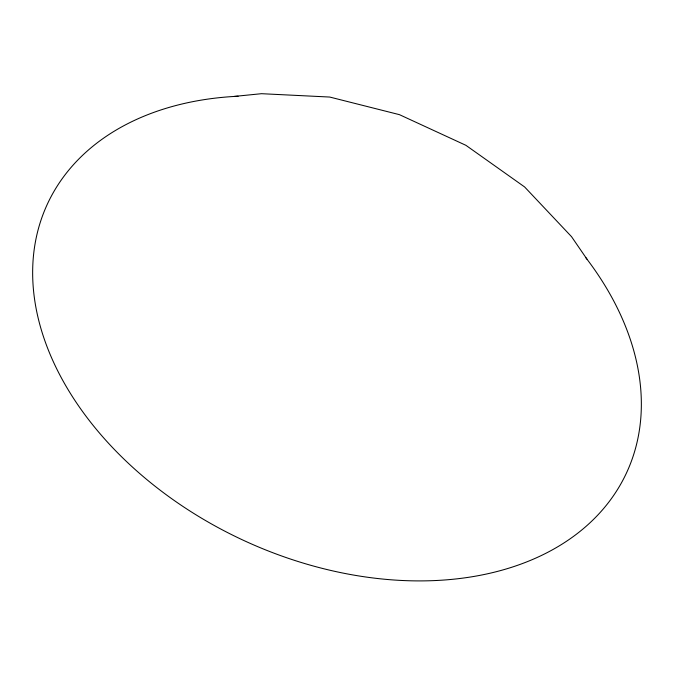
<?xml version="1.0" encoding="UTF-8"?>
<svg xmlns="http://www.w3.org/2000/svg" width="674" height="674" viewBox="0 0 674 674"><rect width="100%" height="100%" fill="white"/><g stroke="black" fill="none" stroke-linecap="round" stroke-linejoin="round"><path stroke-width="1.01" d="M234.063 96.449L261.52 93.694L329.712 97.048L399.429 114.656L465.903 145.314L524.608 186.942L571.552 236.692L587.02 259.246M585.799 257.645A319.24 222.563 24.9 0 1 488.102 573.658A319.24 222.563 24.9 0 1 59.759 374.82A319.24 222.563 24.9 0 1 238.091 96.239"/></g></svg>
